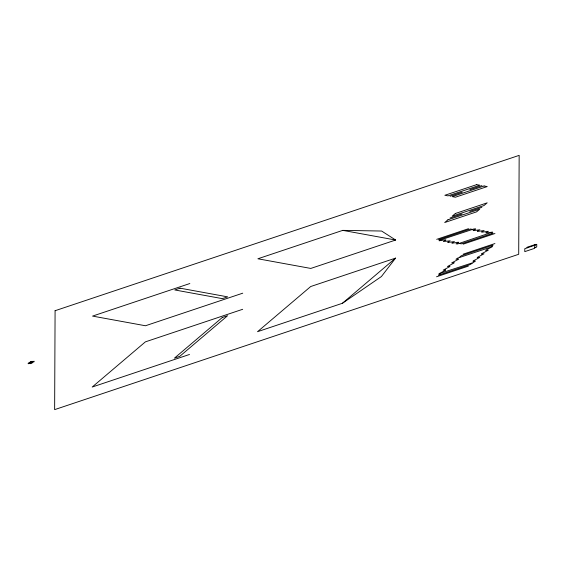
<?xml version="1.0" encoding="UTF-8"?>
<svg xmlns="http://www.w3.org/2000/svg" width="565" height="565" viewBox="0 0 565 565"><rect width="100%" height="100%" fill="white"/><g stroke="black" fill="none" stroke-linecap="round" stroke-linejoin="round"><path stroke-width="0.85" d="M30.122 363.125L30.122 362.546M32.226 362.419L32.233 361.84M527.053 247.858L527.053 247.265L535.754 244.355L535.754 244.949L524.793 248.664L524.779 251.63L534.723 248.303L534.758 244.984L536.75 244.32L536.736 247.004L534.751 247.675M395.564 258.113L381.417 276.539L342.404 303.285L257.541 331.69L310.708 286.526L395.564 258.113L342.404 303.285M440.241 273.622L438.376 275.204L470.2 264.554L475.49 261.051L473.004 261.404L473.131 260.974L479.749 257.435L477.256 257.788L477.383 257.358L484 253.819L481.507 254.172L481.634 253.742L488.252 250.21L485.759 250.563L485.893 250.133L492.503 246.594L457.565 258.127L455.948 259.286L458.441 258.932L458.314 259.363L451.696 262.902L454.189 262.548L454.055 262.979L447.445 266.511L449.938 266.157L449.804 266.588L443.193 270.127L445.679 269.773L445.552 270.204L438.934 273.743L472.065 262.972M459.38 257.365L461.238 255.783L493.061 245.132L491.204 246.714M440.396 240.012L439.09 240.775L445.164 239.864L445.933 240.026L443.32 241.545L450.171 240.803L447.671 242.117L447.798 242.463L454.401 241.573L451.901 242.894L452.028 243.24L458.392 242.201L458.519 242.547L456.019 243.861L457.636 243.939L492.574 232.081L485.971 232.971L485.844 232.625L488.344 231.311L481.74 232.194L481.613 231.855L484.106 230.534L477.503 231.424L477.376 231.078L479.876 229.764L473.272 230.654L473.145 230.308L475.645 228.987L474.028 228.917L440.396 240.012L438.546 239.68L470.37 229.023L472.22 229.362M342.743 230.365L257.88 258.777L310.792 268.432L395.648 240.026L381.629 231.036L342.743 230.365L395.648 240.026M450.128 196.253L462.191 192.213M469.896 189.635L481.952 185.595M189.84 283.531L92.547 316.096L145.459 325.758L242.745 293.186M450.03 218.012L462.092 213.973M469.79 211.395L481.853 207.362M436.696 239.341L468.512 228.684M242.675 309.295L145.382 341.867L92.215 387.032L189.508 354.467M463.145 244.165L494.968 233.514M463.102 254.201L494.926 243.55M436.519 276.786L468.343 266.136M491.268 232.837L493.118 233.176L461.294 243.833L459.444 243.494M28.25 363.168L28.25 363.754L34.098 361.798L34.098 361.212L28.25 363.168M30.242 361.911L30.235 363.683L32.106 363.055L32.113 361.282L30.242 361.911M55.088 310.715L54.636 409.632L518.705 254.285L519.164 155.368L55.088 310.715M222.278 317.495L174.43 358.146L179.734 356.367L227.582 315.715L222.278 317.495M447.904 219.82L444.712 222.532L476.535 211.875L479.727 209.17L447.904 219.82M455.348 213.499L452.155 216.204L483.979 205.554L487.171 202.842L455.348 213.499M476.662 184.635L444.839 195.285L448.017 195.864L479.833 185.214L476.662 184.635M484.071 185.984L452.247 196.634L455.425 197.213L487.242 186.563L484.071 185.984M180.051 288.171L174.747 289.951L222.363 298.638L227.667 296.865L180.051 288.171"/></g></svg>
